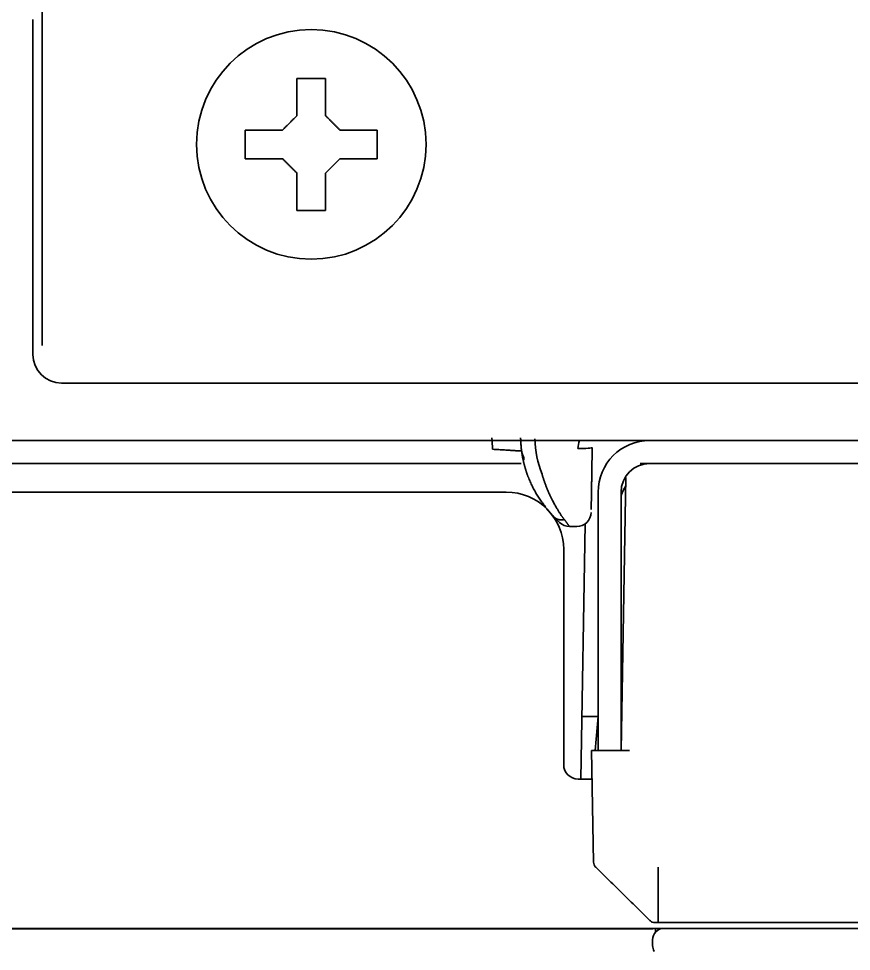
# Model space of a CAD drawing. Header units: inches. Extents: x 90 to 4162, y -443 to 3471.
# Drawn here: x 2934.39 to 2963.42, y 2639.47 to 2671.98 of the extents above; entities that cross this region are included whole.
import ezdxf

# ---------------------------------------------------------------- set-up
doc = ezdxf.new("R2010")
doc.units = ezdxf.units.IN
doc.layers.add('1', color=7, linetype='Continuous', true_color=0xffffff)

msp = doc.modelspace()

# ---------------------------------------------------------------- linework, layer by layer
at = {"layer": '1', "color": 7, "linetype": 'Continuous', "lineweight": 35}
for p, q in [((2935.206529, 2660.59128983297), (2935.206529, 2674.40419583297)), ((2934.891022999999, 2660.27578383297), (2934.891022999999, 2671.94116583297)), ((2942.291022999999, 2667.59416583297), (2942.291022999999, 2668.09416583297)), ((2946.891022999999, 2668.09416583297), (2946.891022999999, 2667.59416583297)), ((2942.291022999999, 2667.09416583297), (2942.291022999999, 2667.59416583297)), ((2946.891022999999, 2667.59416583297), (2946.891022999999, 2667.09416583297)), ((2994.891022999999, 2659.27639383297), (2935.890413999999, 2659.27639383297)), ((2998.891022999999, 2657.27639383297), (2252.891022999999, 2657.27639383297)), ((2954.386734999999, 2657.03075683297), (2954.371134, 2656.13693383297)), ((2837.583886999999, 2656.47639383297), (2950.912453999999, 2656.47639383297)), ((2956.056921999999, 2656.47639383297), (2956.440679999999, 2656.47639383297)), ((2956.391022999999, 2656.47639383297), (2999.091022999999, 2656.47639383297)), ((2956.440679999999, 2656.47639383297), (2995.941366, 2656.47639383297)), ((2955.391022999999, 2646.47639383297), (2955.556997999999, 2655.98511983297)), ((2951.391022999999, 2655.47639383297), (2790.142170999999, 2655.47639383297)), ((2954.591022999999, 2648.47639383297), (2954.591022999999, 2655.47639383297)), ((2955.391022999999, 2648.47639383297), (2955.391022999999, 2655.47639383297)), ((2953.060429, 2654.60698683297), (2953.244575999999, 2654.42283983297)), ((2954.140312999999, 2654.37122483297), (2953.985054999999, 2645.47650583297)), ((2953.598129999999, 2654.27639383297), (2953.847308999999, 2654.27639383297)), ((2953.391022999999, 2653.47639383297), (2953.391022999999, 2645.97639383297)), ((2954.591022999999, 2646.47639383297), (2954.591022999999, 2648.47639383297)), ((2955.391022999999, 2648.47639383297), (2955.391022999999, 2646.47639383297)), ((2954.022978999999, 2647.65527183297), (2954.591022999999, 2647.65527183297)), ((2954.591022999999, 2647.65527183297), (2954.487885999999, 2646.47641083297)), ((2954.365573999999, 2646.47639383297), (2955.684526999999, 2646.47639383297)), ((2954.433613999999, 2642.57835083297), (2954.365573999999, 2646.47639383297)), ((2953.891022999999, 2645.47639383297), (2954.383053999999, 2645.47639383297)), ((2964.508348999999, 2640.47639383297), (2956.705363, 2640.47639383297)), ((2964.936913999999, 2640.27639383297), (2538.202325999999, 2640.27639383297)), ((2940.011646999999, 2640.25660483297), (2829.170398999999, 2640.25660483297)), ((2940.011646999999, 2640.25660483297), (2943.545395999999, 2640.25660483297)), ((2943.545395999999, 2640.25660483297), (2955.127817999999, 2640.25660483297)), ((2951.063083, 2640.27629583297), (2951.062393999999, 2640.25655583297)), ((2955.127817999999, 2640.25660483297), (2956.495802999999, 2640.25660483297)), ((2956.591022999999, 2640.25660483297), (2956.586814999999, 2640.13611483297)), ((2956.491022999999, 2639.87639383297), (2956.491022999999, 2639.67639383297))]:
    msp.add_line(p, q, dxfattribs=at)
msp.add_circle((2944.591022999999, 2667.59416583297), 4.000000189989803, dxfattribs=at)
for centre, radius, start, end in [((2956.391022999999, 2655.47639383297), 1.800000000000026, 90, 180), ((2956.391022999999, 2655.47639383297), 1.000000000000026, 90, 180), ((2958.179907999999, 2654.25527183297), 2.999999999997757, 151.1561719999971, 158.375859000001), ((2951.391022999999, 2653.47639383297), 2, 0, 90), ((2953.847308999999, 2654.77639383297), 0.5, 270, 358.9999999999982), ((2953.598129999999, 2654.77639383297), 0.5, 225.0000000000004, 270), ((2953.891022999999, 2645.97639383297), 0.5, 180, 270), ((2956.891022999999, 2639.87639383297), 0.4000000189989805, 90, 180), ((2956.891022999999, 2639.67639383297), 0.4000000189989805, 180, 210.3011830000034)]:
    msp.add_arc(centre, radius, start, end, dxfattribs=at)
for centre, major_axis, ratio, start_param, end_param in [((2935.891631999999, 2660.27700283297), (-0.7079685445991907, -0.7079685445991901), 0.9987829999999999, 5.498396131367743, 7.067974482991429), ((2955.891684, 2657.45294983297), (-5.002829552340411, 0), 0.9998479999999998, 0.0174618361572842, 0.0971692625182102), ((2955.921485999999, 2657.39318283297), (3.532651771796798, 0), 0.9961949999999999, 3.159333382461313, 3.517237486309649), ((2953.886810999999, 2657.03948283297), (-0.4999238475781957, 0.008726203218641836), 0.087143, 1.572317404827446, 3.141592653589793)]:
    msp.add_ellipse(centre, major_axis=major_axis, ratio=ratio, start_param=start_param, end_param=end_param, dxfattribs=at)
for points, degree in [([(2944.091022917046, 2668.594165749839), (2944.091022917046, 2668.648436893951), (2944.091022917046, 2668.756548363988), (2944.091022917046, 2668.918111677556), (2944.091022917046, 2669.076995918143), (2944.091022917046, 2669.232378922566), (2944.091022917046, 2669.384190399076), (2944.091022917046, 2669.540658060927), (2944.091022917046, 2669.706895230621), (2944.091022917046, 2669.830228263305), (2944.091022917046, 2669.894165811585)], 3), ([(2944.091022917046, 2669.894165811585), (2944.25768959163, 2669.894165811585), (2944.591022940795, 2669.894165811585), (2944.924356289961, 2669.894165811585), (2945.091022964543, 2669.894165811585)], 3), ([(2943.591022893297, 2668.09416572609), (2943.614748462972, 2668.117891295764), (2943.662238335897, 2668.165381168689), (2943.73362760903, 2668.236770441822), (2943.805063658204, 2668.308206490996), (2943.876507131973, 2668.379649964765), (2943.947972910597, 2668.45111574339), (2944.019460418499, 2668.52260325129), (2944.067162960687, 2668.57030579348), (2944.091022917046, 2668.594165749839)], 3), ([(2945.091022964543, 2668.594165749839), (2945.117083577147, 2668.568105137235), (2945.16829843025, 2668.516890284132), (2945.242064621482, 2668.4431240929), (2945.313706758378, 2668.371481956004), (2945.383851255678, 2668.301337458703), (2945.45313257798, 2668.232056136403), (2945.521957573547, 2668.163231140834), (2945.568000334584, 2668.117188379798), (2945.591022988292, 2668.09416572609)], 3), ([(2945.591022988292, 2668.09416572609), (2945.645294132404, 2668.09416572609), (2945.753405602442, 2668.09416572609), (2945.91496891601, 2668.09416572609), (2946.073853156597, 2668.09416572609), (2946.229236161021, 2668.09416572609), (2946.381047637529, 2668.09416572609), (2946.537515299381, 2668.09416572609), (2946.703752469075, 2668.09416572609), (2946.827085501759, 2668.09416572609), (2946.891023050039, 2668.09416572609)], 3), ([(2943.591022893297, 2667.094165678593), (2943.536751749185, 2667.094165678593), (2943.428640279147, 2667.094165678593), (2943.267076965581, 2667.094165678593), (2943.108192724993, 2667.094165678593), (2942.952809720569, 2667.094165678593), (2942.800998244061, 2667.094165678593), (2942.644530582209, 2667.094165678593), (2942.478293412515, 2667.094165678593), (2942.354960379831, 2667.094165678593), (2942.291022831551, 2667.094165678593)], 3), ([(2944.091022917046, 2666.594165654844), (2944.064962304443, 2666.620226267447), (2944.01374745134, 2666.67144112055), (2943.939981260109, 2666.745207311781), (2943.868339123212, 2666.816849448678), (2943.798194625911, 2666.886993945978), (2943.728913303612, 2666.956275268279), (2943.660088308041, 2667.025100263848), (2943.614045547005, 2667.071143024884), (2943.591022893297, 2667.094165678593)], 3), ([(2945.591022988292, 2667.094165678593), (2945.567297418618, 2667.070440108918), (2945.519807545693, 2667.022950235993), (2945.44841827256, 2666.951560962859), (2945.376982223386, 2666.880124913685), (2945.305538749616, 2666.808681439917), (2945.234072970992, 2666.737215661292), (2945.162585463092, 2666.665728153392), (2945.114882920902, 2666.618025611202), (2945.091022964543, 2666.594165654844)], 3), ([(2945.091022964543, 2666.594165654844), (2945.091022964543, 2666.539894510731), (2945.091022964543, 2666.431783040693), (2945.091022964543, 2666.270219727126), (2945.091022964543, 2666.111335486538), (2945.091022964543, 2665.955952482116), (2945.091022964543, 2665.804141005607), (2945.091022964543, 2665.647673343755), (2945.091022964543, 2665.481436174061), (2945.091022964543, 2665.358103141377), (2945.091022964543, 2665.294165593097)], 3), ([(2945.091022964543, 2665.294165593097), (2944.924356289961, 2665.294165593097), (2944.591022940795, 2665.294165593097), (2944.25768959163, 2665.294165593097), (2944.091022917046, 2665.294165593097)], 3), ([(2954.508348782489, 2642.404401404008), (2956.397053988258, 2640.548375967466)], 1), ([(2956.685056480873, 2642.404400555491), (2956.685056480873, 2640.548375400391)], 1)]:
    msp.add_open_spline(points, degree=degree, dxfattribs=at)
for points, knots in [([(2945.091022964543, 2669.894165811585), (2945.091022964543, 2669.691336138085), (2945.091022964543, 2669.48150320982), (2945.091022964543, 2669.15654280717), (2945.091022964543, 2669.046513218641), (2945.091022964543, 2668.822980743086), (2945.091022964543, 2668.709479592364), (2945.091022964543, 2668.594165749839)], [0, 0, 0, 0, 0.5, 0.5, 0.75, 0.75, 1, 1, 1, 1]), ([(2942.291022831551, 2668.09416572609), (2942.493852505051, 2668.09416572609), (2942.703685433316, 2668.09416572609), (2943.028645835966, 2668.09416572609), (2943.138675424495, 2668.09416572609), (2943.362207900051, 2668.09416572609), (2943.475709050771, 2668.09416572609), (2943.591022893297, 2668.09416572609)], [0, 0, 0, 0, 0.5, 0.5, 0.75, 0.75, 1, 1, 1, 1]), ([(2946.891023050039, 2667.094165678593), (2946.688193376539, 2667.094165678593), (2946.478360448275, 2667.094165678593), (2946.153400045624, 2667.094165678593), (2946.043370457096, 2667.094165678593), (2945.819837981539, 2667.094165678593), (2945.706336830819, 2667.094165678593), (2945.591022988292, 2667.094165678593)], [0, 0, 0, 0, 0.4999999999999998, 0.4999999999999998, 0.7499999999999999, 0.7499999999999999, 1, 1, 1, 1]), ([(2944.091022917046, 2665.294165593097), (2944.091022917046, 2665.496995266597), (2944.091022917046, 2665.706828194861), (2944.091022917046, 2666.031788597511), (2944.091022917046, 2666.141818186041), (2944.091022917046, 2666.365350661596), (2944.091022917046, 2666.478851812318), (2944.091022917046, 2666.594165654844)], [0, 0, 0, 0, 0.5, 0.5, 0.75, 0.75, 1, 1, 1, 1]), ([(2952.170347477996, 2655.961409177677), (2952.166323388099, 2655.971631912367), (2952.158165349073, 2655.992356466411), (2952.146097067977, 2656.023990636004), (2952.133967850815, 2656.056562398244), (2952.121824871263, 2656.090087020648), (2952.109684931464, 2656.124567366213), (2952.097574178654, 2656.160009480513), (2952.085517049181, 2656.196418215524), (2952.073539347019, 2656.233798410233), (2952.061667390217, 2656.27215452468), (2952.049928249224, 2656.311490702744), (2952.038349681182, 2656.351810714877), (2952.02696014765, 2656.393117933131), (2952.015788808196, 2656.435415296246), (2952.004865519626, 2656.478705276508), (2951.994220832522, 2656.522989845142), (2951.983885987334, 2656.568270437171), (2951.973892909329, 2656.614547915486), (2951.964274202501, 2656.661822534233), (2951.955063142421, 2656.710093901509), (2951.946293667675, 2656.759360941392), (2951.938000370968, 2656.809621855355), (2951.930218485466, 2656.860874083002), (2951.922983883088, 2656.913114262478), (2951.916333020447, 2656.966338189442), (2951.910303078219, 2657.020540778873), (2951.904931353292, 2657.075716013719), (2951.900257501359, 2657.131856941627), (2951.896314873577, 2657.188955485887), (2951.893163526121, 2657.247002964651), (2951.890764012421, 2657.305987902744), (2951.889900684373, 2657.345632335686), (2951.889465756519, 2657.365604428797)], [0, 0, 0, 0, 0.0228859778512308, 0.0463967518706896, 0.0705323238163201, 0.0952926952828112, 0.1206778677168712, 0.1466878424307029, 0.1733226206139129, 0.2005822033439942, 0.2284665915956989, 0.2569757862493494, 0.2861097880982459, 0.3158685978553746, 0.3462522161592993, 0.3772606435795678, 0.408893880621547, 0.4411519277307675, 0.4740347852968946, 0.5075424536573006, 0.5416749331003154, 0.5764322238682034, 0.6118143261598591, 0.64782124013326, 0.6844529659077403, 0.7217095035660585, 0.7595908531562721, 0.7980970146935071, 0.8372279881615381, 0.8769837735142874, 0.9173643706771768, 0.9583697795483801, 1, 1, 1, 1]), ([(2953.955956026292, 2657.291799339326), (2953.952676922562, 2657.284530178761), (2953.911854630434, 2657.190367692186), (2953.890352461984, 2657.092780493626), (2953.886811485204, 2656.995904834856)], [0, 0, 0, 0, 0.0774907753862527, 1, 1, 1, 1]), ([(2951.92340574812, 2656.910819023938), (2951.924247321945, 2656.904647801767), (2951.925948040908, 2656.892176507784), (2951.928859198339, 2656.873333472728), (2951.932085875579, 2656.854152399786), (2951.935669506968, 2656.834643274986), (2951.93962092765, 2656.81481151199), (2951.943959814918, 2656.794664417973), (2951.948703755643, 2656.774209432067), (2951.953871189706, 2656.753454626106), (2951.95948060287, 2656.732408605758), (2951.965550421104, 2656.711080471822), (2951.972099949169, 2656.689480154642), (2951.979145243643, 2656.66761713769), (2951.986714630429, 2656.645505379253), (2951.994788956351, 2656.623144492081), (2952.00057048066, 2656.608226934808), (2952.003484139009, 2656.600709079139)], [0, 0, 0, 0, 0.0581899637749813, 0.1175948823355903, 0.1782152844603543, 0.2400512947498225, 0.3031025994661308, 0.3673684109935462, 0.4328474310286996, 0.4995378126388492, 0.567437121349963, 0.6365422954625963, 0.7068496058209403, 0.778354615299327, 0.8510521383028683, 0.9249362006200748, 1, 1, 1, 1]), ([(2951.979796228076, 2656.737597376267), (2951.978009237551, 2656.740937034541), (2951.974357670611, 2656.747761349256), (2951.96909327786, 2656.758332796678), (2951.963871779837, 2656.76943430615), (2951.958751109222, 2656.781082287453), (2951.953759517786, 2656.793280694351), (2951.948935814616, 2656.806035412917), (2951.944317985211, 2656.819349951885), (2951.939946084279, 2656.833226402421), (2951.935862548965, 2656.847665029667), (2951.932107410326, 2656.862663718866), (2951.928737683831, 2656.878219510792), (2951.925750974308, 2656.894321511053), (2951.924194995223, 2656.905267003515), (2951.923405736514, 2656.910819022403)], [0, 0, 0, 0, 0.0610230467535373, 0.1246955352266569, 0.1910176653847235, 0.2599896136445158, 0.3316115363392919, 0.4058835725661787, 0.4828058465437706, 0.5623784695769584, 0.6446015417055484, 0.7294751530956982, 0.8169993852202839, 0.9071743118667076, 1, 1, 1, 1]), ([(2950.912454053884, 2656.476393401404), (2950.91968975228, 2656.476393404552), (2950.935080604102, 2656.476393411246), (2950.959532730918, 2656.476393431527), (2950.98670751345, 2656.476393436285), (2951.016569603214, 2656.476393425552), (2951.049077581287, 2656.476393405796), (2951.084182811855, 2656.476393396165), (2951.12182858754, 2656.476393426385), (2951.161949065324, 2656.476393537216), (2951.204468218471, 2656.476393779816), (2951.249298447233, 2656.476394216377), (2951.296340137465, 2656.476394916175), (2951.363664289995, 2656.476396359751), (2951.449335918381, 2656.476399142832), (2951.550643000615, 2656.47640435805), (2951.648322092727, 2656.476411246607), (2951.728441661328, 2656.47642005207), (2951.795938020571, 2656.476426661415), (2951.850208751323, 2656.476429127812), (2951.886742115224, 2656.476429864244), (2951.903866880697, 2656.476430027337)], [0, 0, 0, 0, 0.0200841015322431, 0.0427203310288591, 0.0678891105360963, 0.09557062986161999, 0.125745352653016, 0.1583945125016507, 0.1935005858131817, 0.2310477272809333, 0.2710221538754032, 0.3134124642138409, 0.3582098820263495, 0.4054084152304602, 0.5074133530160949, 0.6089987114739244, 0.7102877975052055, 0.8113796526830429, 0.8681348410045432, 0.936973795826182, 1, 1, 1, 1]), ([(2953.413982802994, 2654.521922626726), (2953.411642865679, 2654.524704376438), (2953.406438808177, 2654.530891031681), (2953.398026093779, 2654.541356051105), (2953.388110004305, 2654.553974146252), (2953.376679266132, 2654.56888180347), (2953.363682450546, 2654.586201552881), (2953.349078195503, 2654.606081738813), (2953.332820452024, 2654.62868224366), (2953.314865363011, 2654.65417794581), (2953.295171338936, 2654.682756301466), (2953.273701488452, 2654.714616626613), (2953.250425535779, 2654.749968684756), (2953.22532212303, 2654.789031310863), (2953.198381229233, 2654.832030837862), (2953.169606784755, 2654.879199374141), (2953.139019477197, 2654.930772946018), (2953.106659663203, 2654.986989329272), (2953.072590737518, 2655.048086274207), (2953.036901495781, 2655.114297266131), (2953.006721489647, 2655.172370881076), (2952.98257715533, 2655.220160064505), (2952.964916063147, 2655.255754544207), (2952.947341254666, 2655.291838818033), (2952.929865944034, 2655.328403724019), (2952.912504139555, 2655.365440063159), (2952.895269629678, 2655.4029386037), (2952.878176251741, 2655.440890082838), (2952.861237816807, 2655.479285209385), (2952.844468126633, 2655.518114666403), (2952.827880965881, 2655.557369114105), (2952.811490100969, 2655.597039192946), (2952.795309276969, 2655.637115526842), (2952.779352215512, 2655.677588726839), (2952.763632610598, 2655.718449394016), (2952.748164131695, 2655.759688126132), (2952.73296039984, 2655.801295511192), (2952.718035064605, 2655.843262170784), (2952.703401504188, 2655.885578618216), (2952.689073934735, 2655.928235809979), (2952.675063249912, 2655.971223105315), (2952.661392571726, 2656.014535921337), (2952.6480390559, 2656.058147115021), (2952.639456614155, 2656.087427241186), (2952.635161110394, 2656.102081915907)], [0, 0, 0, 0, 0.0088236535559646, 0.0196239447046649, 0.0324000504498804, 0.0471511893539217, 0.0638768236509154, 0.0825767904203763, 0.1032513892439625, 0.1259014326556559, 0.1505282590590237, 0.1771337065104606, 0.2057200471178884, 0.236289884886336, 0.2688460243718478, 0.3033913234260253, 0.3399285506582598, 0.3784602770760512, 0.4189888417528452, 0.4615164433575447, 0.5060454229357086, 0.5274035497824363, 0.5487659805658383, 0.5701329717941895, 0.5915048691654872, 0.6128821192085439, 0.6342652809043816, 0.6556550372721848, 0.6770522069016912, 0.6984577554116366, 0.7198728068116691, 0.7412986547427012, 0.762736773567984, 0.7841888292849141, 0.8056566902251432, 0.8271424375078347, 0.8486483752089017, 0.8701770402068693, 0.8917312116639374, 0.9133139200992556, 0.9349284560101012, 0.956578377995982, 0.9782675203396448, 1, 1, 1, 1]), ([(2954.349028425974, 2654.870895653823), (2954.349169570949, 2654.879033798438), (2954.349462505385, 2654.895901212959), (2954.34993363899, 2654.923048789717), (2954.350419674543, 2654.951046078703), (2954.350913377012, 2654.979478595546), (2954.351408701467, 2655.00799362672), (2954.351900010687, 2655.036264227931), (2954.352382209301, 2655.063994773269), (2954.352850675308, 2655.090917431984), (2954.353301217685, 2655.11679008285), (2954.353730117431, 2655.141397139732), (2954.354466921429, 2655.183630209783), (2954.355857484168, 2655.263066813259), (2954.358372053714, 2655.406650139967), (2954.361079121976, 2655.56135694226), (2954.363875873944, 2655.721272159099), (2954.365699126187, 2655.825608739307), (2954.367292556129, 2655.916878488061), (2954.368199805081, 2655.968858747377), (2954.369037399068, 2656.01685008174), (2954.369802677019, 2656.060694053139), (2954.370493168514, 2656.100246954276), (2954.370928852636, 2656.125204954995), (2954.371133599733, 2656.136933815299)], [0, 0, 0, 0, 0.0402994743430611, 0.0786065021019861, 0.1149293588551147, 0.1492835758577215, 0.1816805571300869, 0.2121285775816427, 0.2406335482593093, 0.2671995992409861, 0.291829522611776, 0.3145251103516855, 0.3352874150589404, 0.4054993299176841, 0.5165278266568644, 0.6687361651450239, 0.7290187616458499, 0.8322623812017128, 0.8668526754814775, 0.8988162973543607, 0.9281360077105713, 0.9547902082889452, 0.9787539339667064, 1, 1, 1, 1]), ([(2953.598129721984, 2654.276393401409), (2953.598014066323, 2654.276414324461), (2953.597774410307, 2654.276457680187), (2953.597233556548, 2654.276826849966), (2953.596501587039, 2654.277475526124), (2953.595527010952, 2654.278478928207), (2953.594271382095, 2654.27988605025), (2953.592689446161, 2654.281757563247), (2953.590735028193, 2654.284154622457), (2953.588359364535, 2654.287142087688), (2953.585511644061, 2654.290787531318), (2953.582138909239, 2654.295161469436), (2953.578186144381, 2654.300337236644), (2953.573596314218, 2654.30639096195), (2953.568310410929, 2654.313401512173), (2953.562267533846, 2654.321450446976), (2953.55540483304, 2654.330621949146), (2953.547872124303, 2654.340715911454), (2953.539761471622, 2654.351605333132), (2953.53119826163, 2654.363120314429), (2953.522052825579, 2654.375436260977), (2953.51232807716, 2654.388550139286), (2953.502027058273, 2654.402458960263), (2953.491152716964, 2654.417159905813), (2953.479708290582, 2654.432649837548), (2953.4676960006, 2654.448927118641), (2953.455121932715, 2654.465984747673), (2953.441977725217, 2654.483836127127), (2953.428309391906, 2654.502418203036), (2953.418766083765, 2654.515410599659), (2953.413982802994, 2654.521922626728)], [0, 0, 0, 0, 0.0201924279557218, 0.041841763306901, 0.0649492805311712, 0.089517061572139, 0.1155481140944645, 0.1430464911288278, 0.1720174116358515, 0.202467381492833, 0.2344043144339653, 0.2678376525418599, 0.3027784859905127, 0.3392396718717643, 0.3772359520974899, 0.4167840705530266, 0.4579028898826267, 0.500613508509428, 0.5413972403113415, 0.58230287988563, 0.6233395700875879, 0.6645162788343872, 0.7058418130790141, 0.7473248327463197, 0.7889738645419901, 0.8307973155476137, 0.8728034865191454, 0.915000584808213, 0.9573967368296028, 1, 1, 1, 1]), ([(2954.433614371621, 2642.578353252349), (2954.434178883577, 2642.545996352308), (2954.441103737097, 2642.51376260251), (2954.466652891248, 2642.454295044227), (2954.485267576561, 2642.427083616108), (2954.508349778826, 2642.404401028428)], [0, 0, 0, 0, 0.5, 0.5, 1, 1, 1, 1]), ([(2956.396753612588, 2640.548671145814), (2956.419703624777, 2640.525812737808), (2956.447127828195, 2640.507524992699), (2956.506846072392, 2640.482810593447), (2956.539117249569, 2640.476393401407), (2956.571400786754, 2640.476393401407)], [0, 0, 0, 0, 0.5, 0.5, 1, 1, 1, 1]), ([(2956.705363425389, 2640.476393401407), (2956.69680192075, 2640.476393401407), (2956.688446611868, 2640.476393401407), (2956.672166530465, 2640.476393401407), (2956.66423987947, 2640.476393401407), (2956.65263387486, 2640.476393401407), (2956.64893698172, 2640.476393401407), (2956.641724039958, 2640.476393401407), (2956.638208348943, 2640.476393401407), (2956.627885132568, 2640.476393401407), (2956.621240996526, 2640.476393401407), (2956.612045666151, 2640.476393401407), (2956.609194591631, 2640.476393401407), (2956.6036960589, 2640.476393401407), (2956.601080948543, 2640.476393401407), (2956.593704277283, 2640.476393401407), (2956.589450535258, 2640.476393401407), (2956.583796713698, 2640.476393401407), (2956.581987476696, 2640.476393401407), (2956.579031601515, 2640.476393401407), (2956.577681889962, 2640.476393401407), (2956.575391394118, 2640.476393401407), (2956.574391779128, 2640.476393401407), (2956.572651496324, 2640.476393401407), (2956.57189601676, 2640.476393401407), (2956.571400786754, 2640.476393401407)], [0, 0, 0, 0, 0.1250000000000727, 0.1250000000000727, 0.2500000000001454, 0.2500000000001454, 0.3125000000001421, 0.3125000000001421, 0.3750000000001387, 0.3750000000001387, 0.5000000000000493, 0.5000000000000493, 0.5625000000000409, 0.5625000000000409, 0.6250000000000325, 0.6250000000000325, 0.7499999999999768, 0.7499999999999768, 0.8124999999999826, 0.8124999999999826, 0.8749999999999885, 0.8749999999999885, 0.9374999999999942, 0.9374999999999942, 1, 1, 1, 1]), ([(2956.705363425389, 2640.476393401407), (2956.701609692444, 2640.476393401407), (2956.697857396597, 2640.482810486027), (2956.69091371392, 2640.507524487002), (2956.687724985446, 2640.525811941719), (2956.685056480872, 2640.548670011664)], [0, 0, 0, 0, 0.5, 0.5, 1, 1, 1, 1])]:
    msp.add_open_spline(points, degree=3, knots=knots, dxfattribs=at)
for points, weights in [([(2951.923405736512, 2656.910819022397), (2951.924288684617, 2656.904144753514), (2951.459480984905, 2656.941382447923), (2950.912454070909, 2656.967667197384)], [1.000000000010496, 1.000000000010286, 1.000000000011542, 1.000000000012217]), ([(2951.979796228077, 2656.737597376259), (2952.001552921348, 2656.697573609277), (2952.009563945544, 2656.651246720827), (2952.003468091282, 2656.60070554579)], [0.999999999997202, 0.9849703202921156, 0.984970320292994, 0.9999999999997088]), ([(2952.170347477999, 2655.961409177678), (2952.40304035075, 2655.3743890335), (2952.78639081402, 2654.881025528179), (2953.060429412397, 2654.606986929804)], [1.000000000003163, 1.000000000002515, 1.000000000001613, 1.000000000001253]), ([(2953.413982802935, 2654.521922626807), (2953.273705112083, 2654.489594500169), (2953.147443536464, 2654.519972805735), (2953.060429412335, 2654.606986929866)], [1.000000000001361, 0.933388718008643, 0.93338871800946, 1.000000000003792])]:
    msp.add_rational_spline(points, weights, degree=3, dxfattribs=at)

doc.saveas('drawing.dxf')
